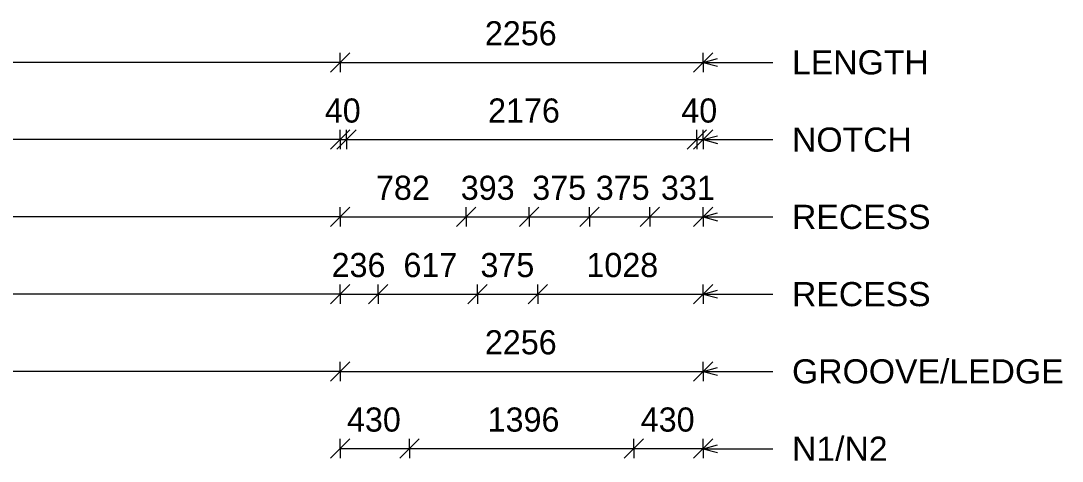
# Model space of a CAD drawing. Header units: millimetres. Extents: x 6587 to 23544, y -2694 to 13037.
# Drawn here: x 10353 to 16826, y 10301 to 13037 of the extents above; entities that cross this region are included whole.
import ezdxf

# ---------------------------------------------------------------- set-up
doc = ezdxf.new("R2010")
doc.units = ezdxf.units.MM
for name, color, linetype, lineweight in [('A-ANNO-DIMS', 211, 'Continuous', 9), ('A-ANNO-DIMS-60', 211, 'Continuous', 9), ('A-DETL-MBND', 5, 'Continuous', 18), ('G-ANNO-TEXT', 231, 'Continuous', 9)]:
    doc.layers.add(name, color=color, linetype=linetype, lineweight=lineweight)
doc.styles.add('Arial_1', font='arial.ttf', dxfattribs={"height": 150})
doc.styles.add('Nirmala UI Semilight', font='NirmalaS.ttf', dxfattribs={"height": 150})
doc.dimstyles.new('Arrow_Filled_-_2_5_NI_UI', dxfattribs={"dimscale": 304.8, "dimtxt": 157.104592, "dimasz": 0.393701, "dimexe": 0.19685, "dimexo": 0.0625, "dimgap": 0.19685, "dimtad": 1, "dimdec": 4, "dimzin": 0, "dimdsep": 46, "dimtxsty": 'Nirmala UI Semilight', "dimblk1": 'OBLIQUE', "dimblk2": 'OBLIQUE', "dimsah": 1, "dimcen": 0.09, "dimazin": 0, "dimtfac": 1, "dimtdec": 4, "dimtix": 1, "dimtmove": 2, "dimatfit": 3, "dimfxl": 0.19685, "dimfxlon": 1, "dimtvp": 1, "dimtolj": 1, "dimtzin": 0, "dimarcsym": 2})
doc.dimstyles.new('Arrow_Filled_-_2_5_NI_UI_1', dxfattribs={"dimscale": 304.8, "dimtxt": 157.104592, "dimasz": 0.393701, "dimexe": 0.19685, "dimexo": 0.0625, "dimgap": 0.19685, "dimtad": 1, "dimdec": 4, "dimzin": 0, "dimdsep": 46, "dimtxsty": 'Nirmala UI Semilight', "dimblk1": 'OBLIQUE', "dimblk2": 'OBLIQUE', "dimsah": 1, "dimcen": 0.09, "dimazin": 0, "dimtfac": 1, "dimtdec": 4, "dimtix": 1, "dimtmove": 0, "dimatfit": 3, "dimfxl": 0.19685, "dimfxlon": 1, "dimtvp": 1, "dimtolj": 1, "dimtzin": 0, "dimarcsym": 2})

# ---------------------------------------------------------------- blocks, each defined once
blk = doc.blocks.new('DIMBLOCK25-Elevation Front')
at = {"layer": 'A-ANNO-DIMS-60'}
for p, q in [((12338.6, 10378.9), (12398.6, 10438.9)), ((12338.6, 10378.9), (12338.6, 10438.9)), ((12768.6, 10378.9), (12828.6, 10438.9)), ((12768.6, 10378.9), (12768.6, 10438.9)), ((12338.6, 10378.9), (12278.6, 10318.9)), ((12338.6, 10378.9), (12768.6, 10378.9)), ((12338.6, 10378.9), (12338.6, 10318.9)), ((12768.6, 10378.9), (12708.6, 10318.9)), ((12768.6, 10378.9), (12768.6, 10318.9))]:
    blk.add_line(p, q, dxfattribs=at)
at = {"layer": 'A-ANNO-DIMS-60', "color": 0, "insert": (12380.8, 10634.6), "char_height": 150, "width": 414.756, "attachment_point": 1, "line_spacing_factor": 1.142579, "style": 'Nirmala UI Semilight'}
blk.add_mtext('430', dxfattribs=at)
blk = doc.blocks.new('_Oblique')
at = {"color": 0, "linetype": 'ByBlock', "lineweight": -2}
blk.add_line((-0.5, -0.5), (0.5, 0.5), dxfattribs=at)
blk = doc.blocks.new('DIMBLOCK26-Elevation Front')
at = {"layer": 'A-ANNO-DIMS-60'}
for p, q in [((12768.6, 10378.9), (12828.6, 10438.9)), ((12768.6, 10378.9), (12768.6, 10438.9)), ((14164.6, 10378.9), (14224.6, 10438.9)), ((14164.6, 10378.9), (14164.6, 10438.9)), ((12768.6, 10378.9), (12708.6, 10318.9)), ((12768.6, 10378.9), (14164.6, 10378.9)), ((12768.6, 10378.9), (12768.6, 10318.9)), ((14164.6, 10378.9), (14104.6, 10318.9)), ((14164.6, 10378.9), (14164.6, 10318.9))]:
    blk.add_line(p, q, dxfattribs=at)
at = {"layer": 'A-ANNO-DIMS-60', "color": 0, "insert": (13255.2, 10634.6), "char_height": 150, "width": 507.305, "attachment_point": 1, "line_spacing_factor": 1.142579, "style": 'Nirmala UI Semilight'}
blk.add_mtext('1396', dxfattribs=at)
blk = doc.blocks.new('DIMBLOCK27-Elevation Front')
at = {"layer": 'A-ANNO-DIMS-60'}
for p, q in [((14164.6, 10378.9), (14224.6, 10438.9)), ((14164.6, 10378.9), (14164.6, 10438.9)), ((14594.6, 10378.9), (14654.6, 10438.9)), ((14594.6, 10378.9), (14594.6, 10438.9)), ((14164.6, 10378.9), (14104.6, 10318.9)), ((14164.6, 10378.9), (14594.6, 10378.9)), ((14164.6, 10378.9), (14164.6, 10318.9)), ((14594.6, 10378.9), (14534.6, 10318.9)), ((14594.6, 10378.9), (14594.6, 10318.9))]:
    blk.add_line(p, q, dxfattribs=at)
at = {"layer": 'A-ANNO-DIMS-60', "color": 0, "insert": (14206.8, 10634.6), "char_height": 150, "width": 414.756, "attachment_point": 1, "line_spacing_factor": 1.142579, "style": 'Nirmala UI Semilight'}
blk.add_mtext('430', dxfattribs=at)
blk = doc.blocks.new('DIMBLOCK53-Elevation Front')
at = {"layer": 'A-ANNO-DIMS-60'}
for p, q in [((12338.6, 10858.9), (12398.6, 10918.9)), ((12338.6, 10858.9), (12338.6, 10918.9)), ((14594.6, 10858.9), (14654.6, 10918.9)), ((14594.6, 10858.9), (14594.6, 10918.9)), ((12338.6, 10858.9), (12278.6, 10798.9)), ((12338.6, 10858.9), (14594.6, 10858.9)), ((12338.6, 10858.9), (12338.6, 10798.9)), ((14594.6, 10858.9), (14534.6, 10798.9)), ((14594.6, 10858.9), (14594.6, 10798.9))]:
    blk.add_line(p, q, dxfattribs=at)
at = {"layer": 'A-ANNO-DIMS-60', "color": 0, "insert": (13238, 11114.6), "char_height": 150, "width": 548.438, "attachment_point": 1, "line_spacing_factor": 1.142579, "style": 'Nirmala UI Semilight'}
blk.add_mtext('2256', dxfattribs=at)
blk = doc.blocks.new('DIMBLOCK61-Elevation Front')
at = {"layer": 'A-ANNO-DIMS-60'}
for p, q in [((12338.6, 11338.9), (12398.6, 11398.9)), ((12338.6, 11338.9), (12338.6, 11398.9)), ((12574.8, 11338.9), (12634.8, 11398.9)), ((12574.8, 11338.9), (12574.8, 11398.9)), ((12338.6, 11338.9), (12278.6, 11278.9)), ((12338.6, 11338.9), (12574.8, 11338.9)), ((12338.6, 11338.9), (12338.6, 11278.9)), ((12574.8, 11338.9), (12514.8, 11278.9)), ((12574.8, 11338.9), (12574.8, 11278.9))]:
    blk.add_line(p, q, dxfattribs=at)
at = {"layer": 'A-ANNO-DIMS-60', "color": 0, "insert": (12285.3, 11594.6), "char_height": 150, "width": 411.328, "attachment_point": 1, "line_spacing_factor": 1.142579, "style": 'Nirmala UI Semilight'}
blk.add_mtext('236', dxfattribs=at)
blk = doc.blocks.new('DIMBLOCK62-Elevation Front')
at = {"layer": 'A-ANNO-DIMS-60'}
for p, q in [((12574.8, 11338.9), (12634.8, 11398.9)), ((12574.8, 11338.9), (12574.8, 11398.9)), ((13191.4, 11338.9), (13251.4, 11398.9)), ((13191.4, 11338.9), (13191.4, 11398.9)), ((12574.8, 11338.9), (12514.8, 11278.9)), ((12574.8, 11338.9), (13191.4, 11338.9)), ((12574.8, 11338.9), (12574.8, 11278.9)), ((13191.4, 11338.9), (13131.4, 11278.9)), ((13191.4, 11338.9), (13191.4, 11278.9))]:
    blk.add_line(p, q, dxfattribs=at)
at = {"layer": 'A-ANNO-DIMS-60', "color": 0, "insert": (12731.7, 11594.6), "char_height": 150, "width": 363.34, "attachment_point": 1, "line_spacing_factor": 1.142579, "style": 'Nirmala UI Semilight'}
blk.add_mtext('617', dxfattribs=at)
blk = doc.blocks.new('DIMBLOCK63-Elevation Front')
at = {"layer": 'A-ANNO-DIMS-60'}
for p, q in [((13191.4, 11338.9), (13251.4, 11398.9)), ((13191.4, 11338.9), (13191.4, 11398.9)), ((13566.4, 11338.9), (13626.4, 11398.9)), ((13566.4, 11338.9), (13566.4, 11398.9)), ((13191.4, 11338.9), (13131.4, 11278.9)), ((13191.4, 11338.9), (13566.4, 11338.9)), ((13191.4, 11338.9), (13191.4, 11278.9)), ((13566.4, 11338.9), (13506.4, 11278.9)), ((13566.4, 11338.9), (13566.4, 11278.9))]:
    blk.add_line(p, q, dxfattribs=at)
at = {"layer": 'A-ANNO-DIMS-60', "color": 0, "insert": (13210.4, 11594.6), "char_height": 150, "width": 404.473, "attachment_point": 1, "line_spacing_factor": 1.142579, "style": 'Nirmala UI Semilight'}
blk.add_mtext('375', dxfattribs=at)
blk = doc.blocks.new('DIMBLOCK64-Elevation Front')
at = {"layer": 'A-ANNO-DIMS-60'}
for p, q in [((13566.4, 11338.9), (13626.4, 11398.9)), ((13566.4, 11338.9), (13566.4, 11398.9)), ((14594.6, 11338.9), (14654.6, 11398.9)), ((14594.6, 11338.9), (14594.6, 11398.9)), ((13566.4, 11338.9), (13506.4, 11278.9)), ((13566.4, 11338.9), (14594.6, 11338.9)), ((13566.4, 11338.9), (13566.4, 11278.9)), ((14594.6, 11338.9), (14534.6, 11278.9)), ((14594.6, 11338.9), (14594.6, 11278.9))]:
    blk.add_line(p, q, dxfattribs=at)
at = {"layer": 'A-ANNO-DIMS-60', "color": 0, "insert": (13869.1, 11594.6), "char_height": 150, "width": 507.305, "attachment_point": 1, "line_spacing_factor": 1.142579, "style": 'Nirmala UI Semilight'}
blk.add_mtext('1028', dxfattribs=at)
blk = doc.blocks.new('DIMBLOCK73-Elevation Front')
at = {"layer": 'A-ANNO-DIMS-60'}
for p, q in [((12338.6, 11818.9), (12398.6, 11878.9)), ((12338.6, 11818.9), (12338.6, 11878.9)), ((13120.8, 11818.9), (13180.8, 11878.9)), ((13120.8, 11818.9), (13120.8, 11878.9)), ((12338.6, 11818.9), (12278.6, 11758.9)), ((12338.6, 11818.9), (13120.8, 11818.9)), ((12338.6, 11818.9), (12338.6, 11758.9)), ((13120.8, 11818.9), (13060.8, 11758.9)), ((13120.8, 11818.9), (13120.8, 11758.9))]:
    blk.add_line(p, q, dxfattribs=at)
at = {"layer": 'A-ANNO-DIMS-60', "color": 0, "insert": (12561.1, 12074.6), "char_height": 150, "width": 404.473, "attachment_point": 1, "line_spacing_factor": 1.142579, "style": 'Nirmala UI Semilight'}
blk.add_mtext('782', dxfattribs=at)
blk = doc.blocks.new('DIMBLOCK74-Elevation Front')
at = {"layer": 'A-ANNO-DIMS-60'}
for p, q in [((13120.8, 11818.9), (13180.8, 11878.9)), ((13120.8, 11818.9), (13120.8, 11878.9)), ((13513.5, 11818.9), (13573.5, 11878.9)), ((13513.5, 11818.9), (13513.5, 11878.9)), ((13120.8, 11818.9), (13060.8, 11758.9)), ((13120.8, 11818.9), (13513.5, 11818.9)), ((13120.8, 11818.9), (13120.8, 11758.9)), ((13513.5, 11818.9), (13453.5, 11758.9)), ((13513.5, 11818.9), (13513.5, 11758.9))]:
    blk.add_line(p, q, dxfattribs=at)
at = {"layer": 'A-ANNO-DIMS-60', "color": 0, "insert": (13088.1, 12074.6), "char_height": 150, "width": 411.328, "attachment_point": 1, "line_spacing_factor": 1.142579, "style": 'Nirmala UI Semilight'}
blk.add_mtext('393', dxfattribs=at)
blk = doc.blocks.new('DIMBLOCK75-Elevation Front')
at = {"layer": 'A-ANNO-DIMS-60'}
for p, q in [((13513.5, 11818.9), (13573.5, 11878.9)), ((13513.5, 11818.9), (13513.5, 11878.9)), ((13888.5, 11818.9), (13948.5, 11878.9)), ((13888.5, 11818.9), (13888.5, 11878.9)), ((13513.5, 11818.9), (13453.5, 11758.9)), ((13513.5, 11818.9), (13888.5, 11818.9)), ((13513.5, 11818.9), (13513.5, 11758.9)), ((13888.5, 11818.9), (13828.5, 11758.9)), ((13888.5, 11818.9), (13888.5, 11758.9))]:
    blk.add_line(p, q, dxfattribs=at)
at = {"layer": 'A-ANNO-DIMS-60', "color": 0, "insert": (13532.5, 12074.6), "char_height": 150, "width": 404.473, "attachment_point": 1, "line_spacing_factor": 1.142579, "style": 'Nirmala UI Semilight'}
blk.add_mtext('375', dxfattribs=at)
blk = doc.blocks.new('DIMBLOCK76-Elevation Front')
at = {"layer": 'A-ANNO-DIMS-60'}
for p, q in [((13888.5, 11818.9), (13948.5, 11878.9)), ((13888.5, 11818.9), (13888.5, 11878.9)), ((14263.5, 11818.9), (14323.5, 11878.9)), ((14263.5, 11818.9), (14263.5, 11878.9)), ((13888.5, 11818.9), (13828.5, 11758.9)), ((13888.5, 11818.9), (14263.5, 11818.9)), ((13888.5, 11818.9), (13888.5, 11758.9)), ((14263.5, 11818.9), (14203.5, 11758.9)), ((14263.5, 11818.9), (14263.5, 11758.9))]:
    blk.add_line(p, q, dxfattribs=at)
at = {"layer": 'A-ANNO-DIMS-60', "color": 0, "insert": (13927.3, 12074.6), "char_height": 150, "width": 404.473, "attachment_point": 1, "line_spacing_factor": 1.142579, "style": 'Nirmala UI Semilight'}
blk.add_mtext('375', dxfattribs=at)
blk = doc.blocks.new('DIMBLOCK77-Elevation Front')
at = {"layer": 'A-ANNO-DIMS-60'}
for p, q in [((14263.5, 11818.9), (14323.5, 11878.9)), ((14263.5, 11818.9), (14263.5, 11878.9)), ((14594.6, 11818.9), (14654.6, 11878.9)), ((14594.6, 11818.9), (14594.6, 11878.9)), ((14263.5, 11818.9), (14203.5, 11758.9)), ((14263.5, 11818.9), (14594.6, 11818.9)), ((14263.5, 11818.9), (14263.5, 11758.9)), ((14594.6, 11818.9), (14534.6, 11758.9)), ((14594.6, 11818.9), (14594.6, 11758.9))]:
    blk.add_line(p, q, dxfattribs=at)
at = {"layer": 'A-ANNO-DIMS-60', "color": 0, "insert": (14332.2, 12074.6), "char_height": 150, "width": 370.196, "attachment_point": 1, "line_spacing_factor": 1.142579, "style": 'Nirmala UI Semilight'}
blk.add_mtext('331', dxfattribs=at)
blk = doc.blocks.new('DIMBLOCK79-Elevation Front')
at = {"layer": 'A-ANNO-DIMS-60'}
for p, q in [((12338.6, 12298.9), (12278.6, 12238.9)), ((12378.6, 12298.9), (12318.6, 12238.9)), ((12338.6, 12298.9), (12398.6, 12358.9)), ((12338.6, 12298.9), (12338.6, 12358.9)), ((12338.6, 12298.9), (12378.6, 12298.9)), ((12338.6, 12298.9), (12338.6, 12238.9)), ((12378.6, 12298.9), (12438.6, 12358.9)), ((12378.6, 12298.9), (12378.6, 12358.9)), ((12378.6, 12298.9), (12378.6, 12238.9))]:
    blk.add_line(p, q, dxfattribs=at)
at = {"layer": 'A-ANNO-DIMS-60', "color": 0, "insert": (12242.9, 12554.6), "char_height": 150, "width": 277.647, "attachment_point": 1, "line_spacing_factor": 1.142579, "style": 'Nirmala UI Semilight'}
blk.add_mtext('40', dxfattribs=at)
blk = doc.blocks.new('DIMBLOCK80-Elevation Front')
at = {"layer": 'A-ANNO-DIMS-60'}
for p, q in [((12378.6, 12298.9), (12318.6, 12238.9)), ((12378.6, 12298.9), (12438.6, 12358.9)), ((12378.6, 12298.9), (12378.6, 12358.9)), ((12378.6, 12298.9), (14554.6, 12298.9)), ((12378.6, 12298.9), (12378.6, 12238.9)), ((14554.6, 12298.9), (14494.6, 12238.9)), ((14554.6, 12298.9), (14614.6, 12358.9)), ((14554.6, 12298.9), (14554.6, 12358.9)), ((14554.6, 12298.9), (14554.6, 12238.9))]:
    blk.add_line(p, q, dxfattribs=at)
at = {"layer": 'A-ANNO-DIMS-60', "color": 0, "insert": (13258, 12554.6), "char_height": 150, "width": 500.45, "attachment_point": 1, "line_spacing_factor": 1.142579, "style": 'Nirmala UI Semilight'}
blk.add_mtext('2176', dxfattribs=at)
blk = doc.blocks.new('DIMBLOCK81-Elevation Front')
at = {"layer": 'A-ANNO-DIMS-60'}
for p, q in [((14554.6, 12298.9), (14494.6, 12238.9)), ((14594.6, 12298.9), (14534.6, 12238.9)), ((14554.6, 12298.9), (14614.6, 12358.9)), ((14554.6, 12298.9), (14554.6, 12358.9)), ((14554.6, 12298.9), (14594.6, 12298.9)), ((14554.6, 12298.9), (14554.6, 12238.9)), ((14594.6, 12298.9), (14654.6, 12358.9)), ((14594.6, 12298.9), (14594.6, 12358.9)), ((14594.6, 12298.9), (14594.6, 12238.9))]:
    blk.add_line(p, q, dxfattribs=at)
at = {"layer": 'A-ANNO-DIMS-60', "color": 0, "insert": (14458.9, 12554.6), "char_height": 150, "width": 277.647, "attachment_point": 1, "line_spacing_factor": 1.142579, "style": 'Nirmala UI Semilight'}
blk.add_mtext('40', dxfattribs=at)
blk = doc.blocks.new('DIMBLOCK82-Elevation Front')
at = {"layer": 'A-ANNO-DIMS-60'}
for p, q in [((12338.6, 12778.9), (12398.6, 12838.9)), ((12338.6, 12778.9), (12338.6, 12838.9)), ((14594.6, 12778.9), (14654.6, 12838.9)), ((14594.6, 12778.9), (14594.6, 12838.9)), ((12338.6, 12778.9), (12278.6, 12718.9)), ((12338.6, 12778.9), (14594.6, 12778.9)), ((12338.6, 12778.9), (12338.6, 12718.9)), ((14594.6, 12778.9), (14534.6, 12718.9)), ((14594.6, 12778.9), (14594.6, 12718.9))]:
    blk.add_line(p, q, dxfattribs=at)
at = {"layer": 'A-ANNO-DIMS-60', "color": 0, "insert": (13238, 13034.6), "char_height": 150, "width": 548.438, "attachment_point": 1, "line_spacing_factor": 1.142579, "style": 'Nirmala UI Semilight'}
blk.add_mtext('2256', dxfattribs=at)

msp = doc.modelspace()

# ---------------------------------------------------------------- linework, layer by layer
at = {"layer": 'A-DETL-MBND'}
for p, q in [((12338.56541, 12778.91287), (6844.92489, 12778.91287)), ((12338.56541, 12298.91287), (6844.92489, 12298.91287)), ((12338.56541, 11818.91287), (7324.92489, 11818.91287)), ((12338.56541, 11338.91287), (7804.92489, 11338.91287)), ((12338.56541, 10858.91287), (8284.92489, 10858.91287))]:
    msp.add_line(p, q, dxfattribs=at)
at = {"layer": 'G-ANNO-TEXT', "color": 7}
for p, q in [((14594.5184, 12778.89063), (14684.5184, 12803.00606)), ((14594.5184, 12778.89063), (14684.5184, 12754.77521)), ((14594.5184, 12778.89063), (15027.14526, 12778.89063)), ((14594.5184, 12298.89063), (14684.5184, 12323.00606)), ((14594.5184, 12298.89063), (14684.5184, 12274.77521)), ((14594.5184, 12298.89063), (15027.14526, 12298.89063)), ((14594.5184, 11818.89063), (14684.5184, 11843.00606)), ((14594.5184, 11818.89063), (14684.5184, 11794.77521)), ((14594.5184, 11818.89063), (15027.14526, 11818.89063)), ((14594.5184, 11338.89063), (14684.5184, 11363.00606)), ((14594.5184, 11338.89063), (14684.5184, 11314.77521)), ((14594.5184, 11338.89063), (15027.14526, 11338.89063)), ((14594.5184, 10858.91067), (14684.5184, 10883.0261)), ((14594.5184, 10858.91067), (14684.5184, 10834.79525)), ((14594.5184, 10858.91067), (15027.14526, 10858.91067)), ((14594.5184, 10378.0513), (14684.5184, 10402.16673)), ((14594.5184, 10378.0513), (14684.5184, 10353.93587)), ((14594.5184, 10378.0513), (15027.14526, 10378.0513))]:
    msp.add_line(p, q, dxfattribs=at)

# ---------------------------------------------------------------- texts
at = {"layer": 'G-ANNO-TEXT', "color": 7, "char_height": 150, "attachment_point": 1, "style": 'Arial_1'}
for s, insert, width in [('LENGTH', (15147.14526, 12853.89063), 1029.36675), ('NOTCH', (15147.14526, 12373.89063), 904.3035), ('RECESS', (15147.14526, 11893.89063), 1038.987), ('RECESS', (15147.14526, 11413.89063), 1038.987), ('GROOVE/LEDGE', (15147.14526, 10933.91067), 2039.493), ('N1/N2', (15147.14526, 10453.0513), 716.708625)]:
    msp.add_mtext(s, dxfattribs=dict(at, insert=insert, width=width))

# ---------------------------------------------------------------- dimensions: what is measured, and where the dimension line sits
at = {"layer": 'A-ANNO-DIMS'}
for base, p1, p2, override, picture, middle in [((14594.56541, 12778.91287), (12338.56541, 12718.91287), (14594.56541, 12718.91287), {"dimpost": '<>', "dimfxl": 2256}, 'DIMBLOCK82-Elevation Front', (13466.56541, 12916.47563)), ((12378.56745, 12298.91287), (12338.56541, 12238.91287), (12378.56745, 12238.91287), {"dimpost": '<>', "dimfxl": 40.002043}, 'DIMBLOCK79-Elevation Front', (12358.56643, 12436.42333)), ((14554.56541, 12298.91287), (12378.56745, 12238.91287), (14554.56541, 12238.91287), {"dimpost": '<>', "dimfxl": 2175.997957}, 'DIMBLOCK80-Elevation Front', (13466.56643, 12436.89404)), ((14594.56541, 12298.91287), (14554.56541, 12238.91287), (14594.56541, 12238.91287), {"dimpost": '<>', "dimfxl": 40}, 'DIMBLOCK81-Elevation Front', (14574.56541, 12436.42333)), ((13120.78182, 11818.91287), (12338.56541, 11758.91287), (13120.78182, 11758.91287), {"dimpost": '<>', "dimfxl": 782.216411}, 'DIMBLOCK73-Elevation Front', (12729.67362, 11956.37103)), ((13888.49941, 11818.91287), (13513.49941, 11758.91287), (13888.49941, 11758.91287), {"dimpost": '<>', "dimfxl": 375}, 'DIMBLOCK75-Elevation Front', (13700.99941, 11956.47563)), ((12574.802465, 11338.912866), (12338.565412, 11278.912866), (12574.802465, 11278.912866), {"dimpost": '<>', "dimfxl": 236.237053}, 'DIMBLOCK61-Elevation Front', (12456.683938, 11476.475628)), ((13191.43613, 11338.91287), (12574.80246, 11278.91287), (13191.43613, 11278.91287), {"dimpost": '<>', "dimfxl": 616.633668}, 'DIMBLOCK62-Elevation Front', (12883.1193, 11476.89404)), ((13566.43613, 11338.91287), (13191.43613, 11278.91287), (13566.43613, 11278.91287), {"dimpost": '<>', "dimfxl": 375}, 'DIMBLOCK63-Elevation Front', (13378.93613, 11476.47563)), ((14594.56541, 11338.91287), (13566.43613, 11278.91287), (14594.56541, 11278.91287), {"dimpost": '<>', "dimfxl": 1028.129279}, 'DIMBLOCK64-Elevation Front', (14080.50077, 11476.84174)), ((14594.56541, 10858.91287), (12338.56541, 10798.91287), (14594.56541, 10798.91287), {"dimpost": '<>', "dimfxl": 2256}, 'DIMBLOCK53-Elevation Front', (13466.56541, 10996.47563)), ((12768.56541, 10378.91287), (12338.56541, 10318.91287), (12768.56541, 10318.91287), {"dimpost": '<>', "dimfxl": 430}, 'DIMBLOCK25-Elevation Front', (12553.56541, 10516.47563)), ((14164.56541, 10378.91287), (12768.56541, 10318.91287), (14164.56541, 10318.91287), {"dimpost": '<>', "dimfxl": 1396}, 'DIMBLOCK26-Elevation Front', (13466.56541, 10516.89404)), ((14594.56541, 10378.91287), (14164.56541, 10318.91287), (14594.56541, 10318.91287), {"dimpost": '<>', "dimfxl": 430}, 'DIMBLOCK27-Elevation Front', (14379.56541, 10516.47563))]:
    dim = msp.add_linear_dim(base=base, p1=p1, p2=p2, dimstyle='Arrow_Filled_-_2_5_NI_UI_1', override=override, dxfattribs=at)
    dim.commit()
    dim.dimension.update_dxf_attribs({"geometry": picture, "text_midpoint": middle})
for base, p1, p2, override, picture, middle in [((13513.49941, 11818.91287), (13120.78182, 11758.91287), (13513.49941, 11758.91287), {"dimpost": '<>', "dimfxl": 392.717584}, 'DIMBLOCK74-Elevation Front', (13293.72222, 11974.61602)), ((14263.49941, 11818.91287), (13888.49941, 11758.91287), (14263.49941, 11758.91287), {"dimpost": '<>', "dimfxl": 375}, 'DIMBLOCK76-Elevation Front', (14129.50192, 11974.61602)), ((14594.56541, 11818.91287), (14263.49941, 11758.91287), (14594.56541, 11758.91287), {"dimpost": '<>', "dimfxl": 331.066005}, 'DIMBLOCK77-Elevation Front', (14517.29849, 11974.61602))]:
    dim = msp.add_linear_dim(base=base, p1=p1, p2=p2, dimstyle='Arrow_Filled_-_2_5_NI_UI', override=override, dxfattribs=at)
    dim.commit()
    dim.dimension.update_dxf_attribs({"geometry": picture, "text_midpoint": middle, "dimtype": 160})

doc.saveas('drawing.dxf')
